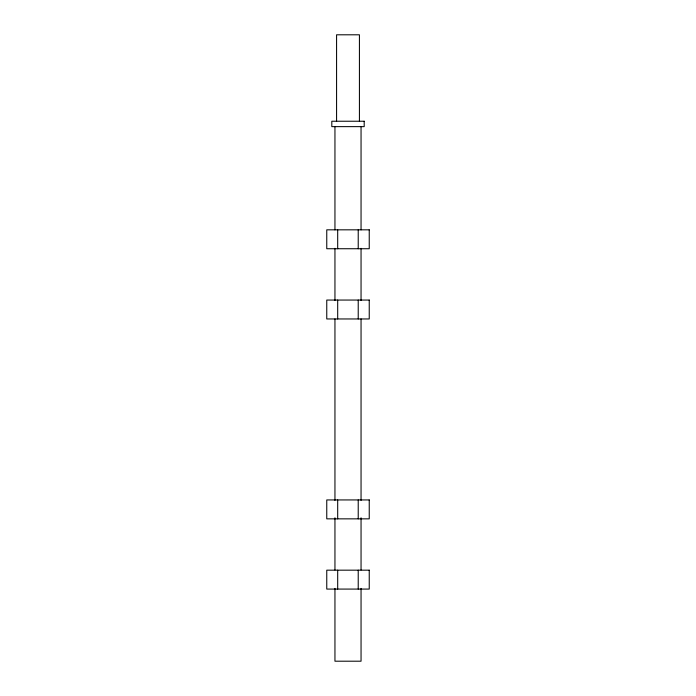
<?xml version="1.0" encoding="UTF-8"?>
<svg xmlns="http://www.w3.org/2000/svg" width="696" height="696" viewBox="0 0 696 696"><rect width="100%" height="100%" fill="white"/><g stroke="black" fill="none" stroke-linecap="round" stroke-linejoin="round"><path stroke-width="1.04" d="M361.05 126.637L361.05 229.854M361.05 248.324L361.05 300.481M361.05 318.951L361.05 500.398M361.05 517.78L361.05 569.937M361.05 588.407L361.05 661.2L334.95 661.2L334.95 588.407M359.423 121.234L359.423 34.8L336.577 34.8L336.577 121.234M358.223 229.828L358.223 248.733M358.223 300.054L358.223 318.959M358.223 499.937L358.223 518.851M358.223 570.172L358.223 589.077M337.69 229.828L337.69 248.733M337.69 300.054L337.69 318.959M337.69 499.937L337.69 518.851M337.69 570.172L337.69 589.077M334.95 126.637L334.95 229.854M334.95 248.324L334.95 300.481M334.95 318.951L334.95 500.398M334.95 517.78L334.95 569.937M364.191 121.234L331.809 121.234L331.809 126.637L364.191 126.637L364.191 121.234M369.237 229.828L326.763 229.828L326.763 248.733L369.237 248.733L369.237 229.828M369.237 300.054L326.763 300.054L326.763 318.959L369.237 318.959L369.237 300.054M369.237 499.937L326.763 499.937L326.763 518.851L369.237 518.851L369.237 499.937M369.237 570.172L326.763 570.172L326.763 589.077L369.237 589.077L369.237 570.172"/></g></svg>
